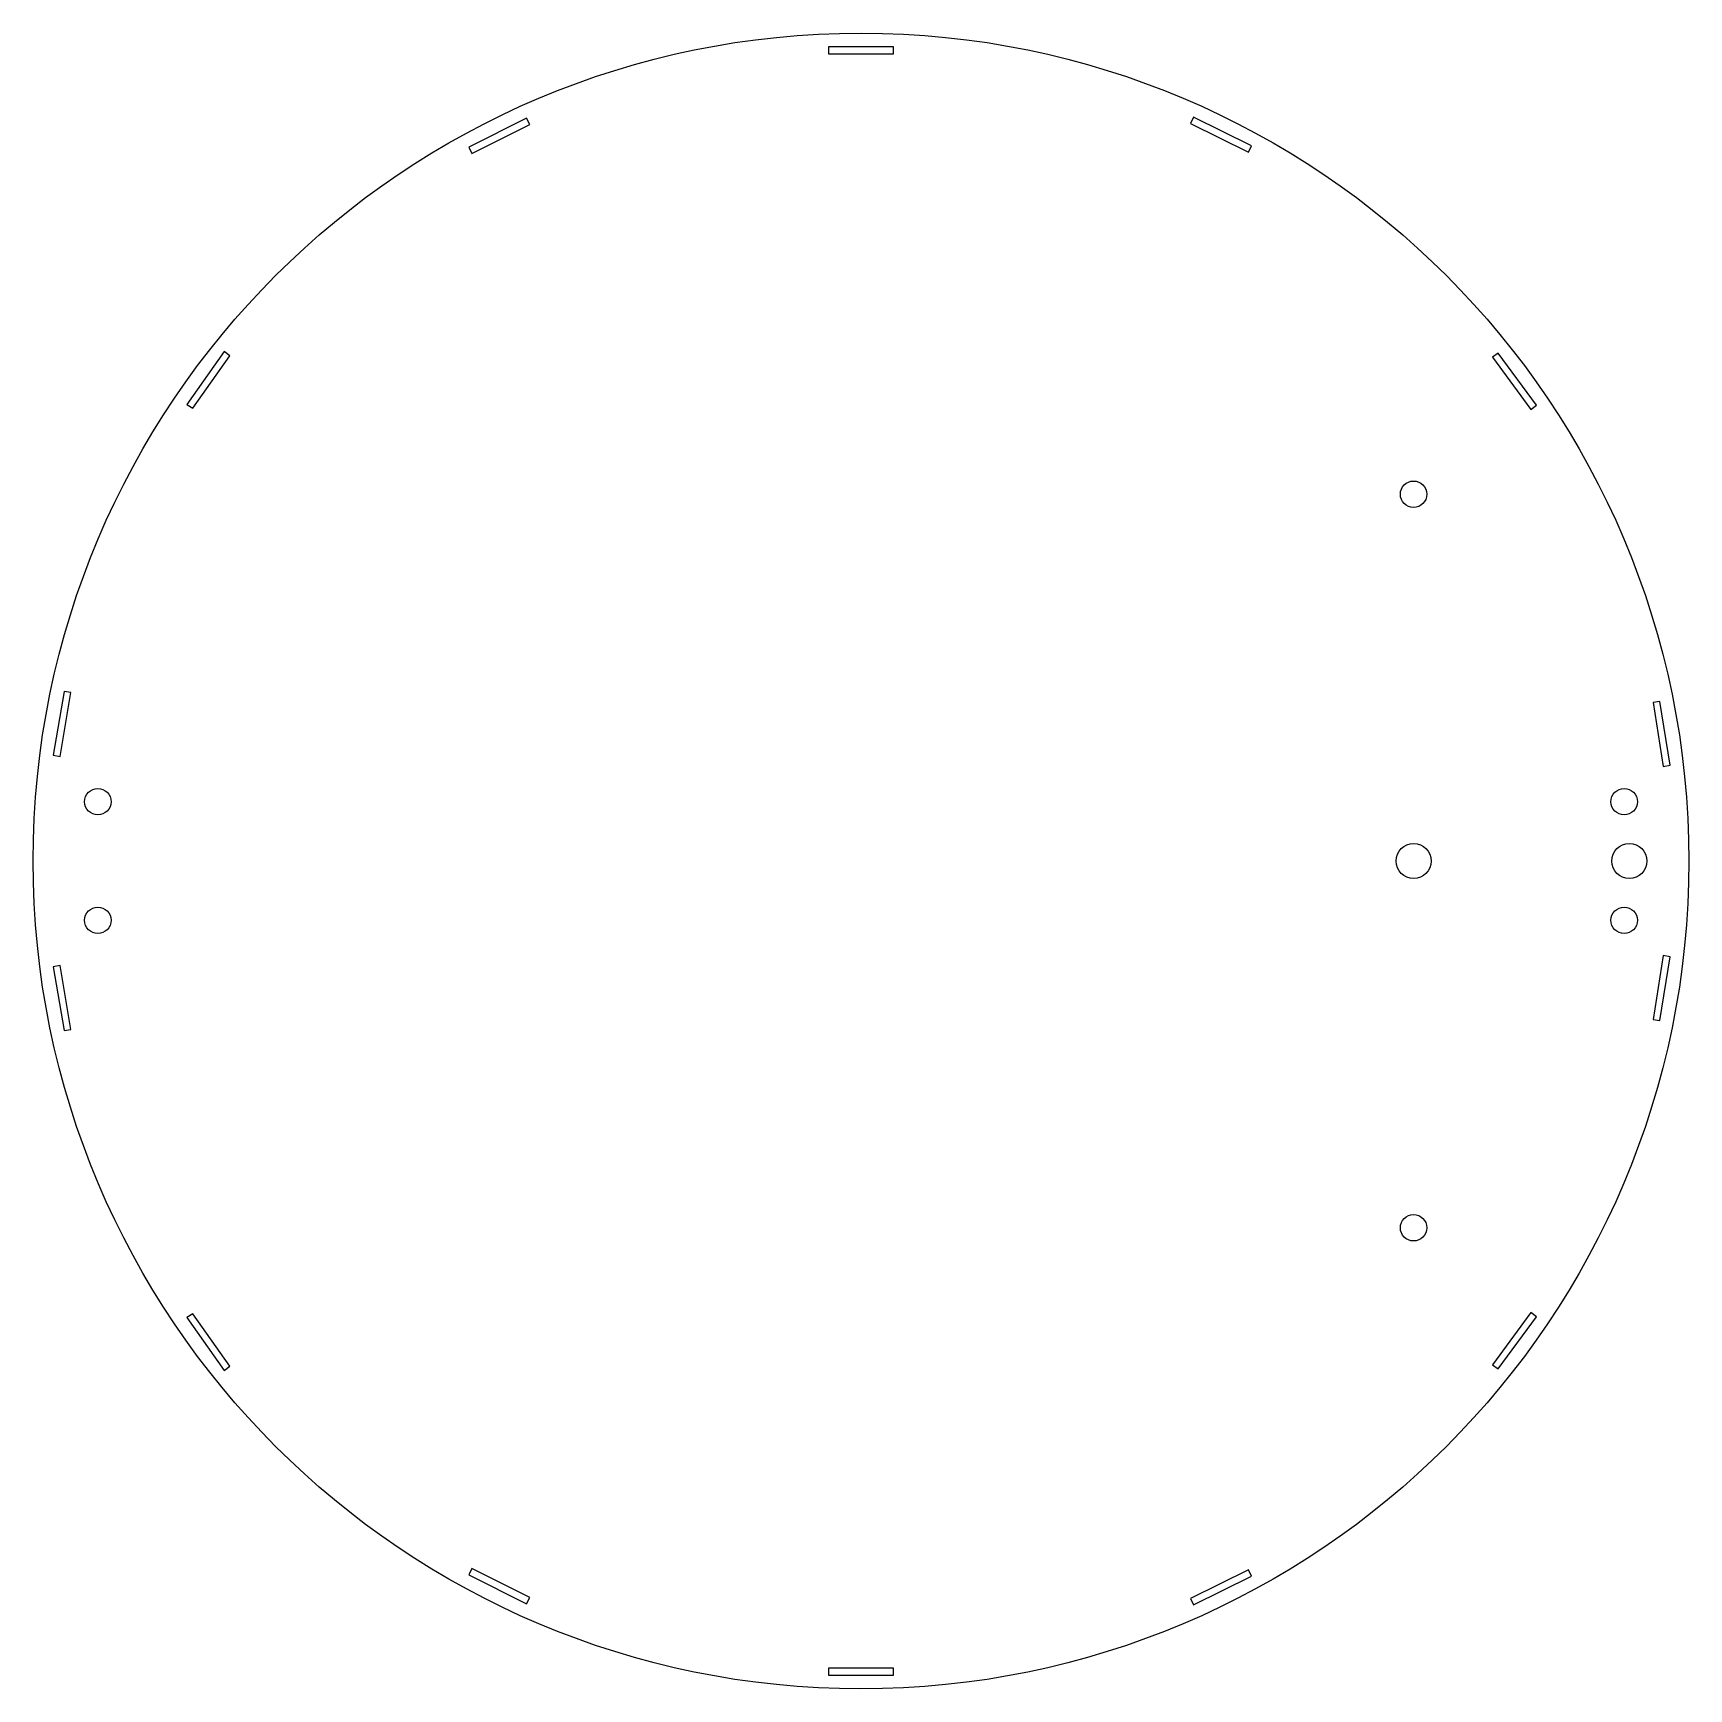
# Model space of a CAD drawing. Header units: millimetres. Extents: x -154 to 154, y -154 to 154.
import ezdxf

# ---------------------------------------------------------------- set-up
doc = ezdxf.new("R2010")
doc.units = ezdxf.units.MM

msp = doc.modelspace()

# ---------------------------------------------------------------- linework, layer by layer
at = {"color": 7, "linetype": 'Continuous', "lineweight": 25}
for p, q in [((6, 150.95), (-6, 150.95)), ((-6, 150.95), (-6, 149.65)), ((6, 149.65), (6, 150.95)), ((-6, 149.65), (6, 149.65)), ((-61.99, 137.72), (-72.71, 132.33)), ((-72.13, 131.17), (-61.41, 136.55)), ((-61.41, 136.55), (-61.99, 137.72)), ((61.68, 137.9), (61.1, 136.74)), ((61.1, 136.74), (71.85, 131.41)), ((72.43, 132.57), (61.68, 137.9)), ((-72.71, 132.33), (-72.13, 131.17)), ((71.85, 131.41), (72.43, 132.57)), ((-118.06, 94.44), (-124.99, 84.65)), ((-123.88, 83.97), (-117, 93.69)), ((-117, 93.69), (-118.06, 94.44)), ((118.12, 94.18), (117.07, 93.41)), ((117.07, 93.41), (124.17, 83.74)), ((125.22, 84.51), (118.12, 94.18)), ((-124.99, 84.65), (-123.88, 83.97)), ((124.17, 83.74), (125.22, 84.51)), ((-147.76, 31.44), (-149.79, 19.61)), ((-148.51, 19.39), (-146.48, 31.22)), ((-146.48, 31.22), (-147.76, 31.44)), ((148.14, 29.6), (146.86, 29.4)), ((146.86, 29.4), (148.74, 17.54)), ((150.02, 17.75), (148.14, 29.6)), ((-149.79, 19.61), (-148.51, 19.39)), ((148.74, 17.54), (150.02, 17.75)), ((148.74, -17.54), (146.86, -29.4)), ((148.14, -29.6), (150.02, -17.75)), ((150.02, -17.75), (148.74, -17.54)), ((-148.51, -19.39), (-149.79, -19.61)), ((-149.79, -19.61), (-147.76, -31.44)), ((-146.48, -31.22), (-148.51, -19.39)), ((146.86, -29.4), (148.14, -29.6)), ((-147.76, -31.44), (-146.48, -31.22)), ((-123.88, -83.97), (-124.99, -84.65)), ((-124.99, -84.65), (-118.06, -94.44)), ((-117, -93.69), (-123.88, -83.97)), ((124.17, -83.74), (117.07, -93.41)), ((118.12, -94.18), (125.22, -84.51)), ((125.22, -84.51), (124.17, -83.74)), ((-118.06, -94.44), (-117, -93.69)), ((117.07, -93.41), (118.12, -94.18)), ((-72.13, -131.17), (-72.71, -132.33)), ((-61.41, -136.55), (-72.13, -131.17)), ((71.85, -131.41), (61.1, -136.74)), ((72.43, -132.57), (71.85, -131.41)), ((-72.71, -132.33), (-61.99, -137.72)), ((61.68, -137.9), (72.43, -132.57)), ((-61.99, -137.72), (-61.41, -136.55)), ((61.1, -136.74), (61.68, -137.9)), ((6, -149.65), (-6, -149.65)), ((-6, -149.65), (-6, -150.95)), ((6, -150.95), (6, -149.65)), ((-6, -150.95), (6, -150.95))]:
    msp.add_line(p, q, dxfattribs=at)
for centre, radius in [((0, 0), 153.5), ((102.45, 68), 2.45), ((-141.5, 11), 2.45), ((141.5, 11), 2.45), ((102.45, 0), 3.25), ((142.45, 0), 3.25), ((-141.5, -11), 2.45), ((141.5, -11), 2.45), ((102.45, -68), 2.45)]:
    msp.add_circle(centre, radius, dxfattribs=at)

doc.saveas('drawing.dxf')
